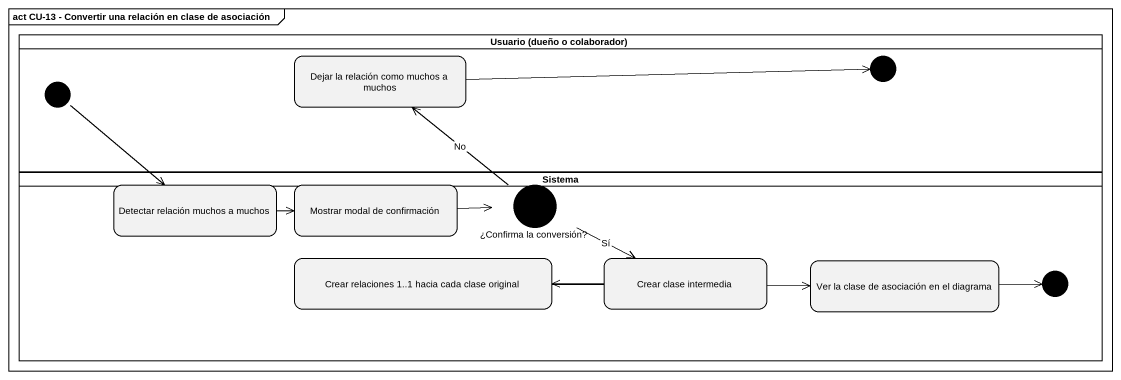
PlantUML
@startuml
mainframe act CU-13 - Convertir una relación en clase de asociación
hide empty description
state "Usuario (dueño o colaborador)" as Usuario_dueño_o_colaborador <<partition>> {
  state "Dejar la relación como muchos a muchos" as Dejar_la_relación_como
  state junction1 <<choice>>
  state junction2 <<choice>>
}
state Sistema <<partition>> {
  state "Detectar relación muchos a muchos" as Detectar_relación_muchos_a
  state "Mostrar modal de confirmación" as Mostrar_modal_de
  state "¿Confirma la conversión?" as Confirma_la_conversión <<choice>>
  state "Crear relaciones 1..1 hacia cada clase original" as Crear_relaciones_1_1_hacia
  state "Crear clase intermedia" as Crear_clase_intermedia
  state "Ver la clase de asociación en el diagrama" as Ver_la_clase_de_asociación
  state junction3 <<choice>>
}
Dejar_la_relación_como -right-> junction1
junction2 --> Detectar_relación_muchos_a
Detectar_relación_muchos_a -right-> Mostrar_modal_de
Mostrar_modal_de -right-> Confirma_la_conversión
Confirma_la_conversión -up-> Dejar_la_relación_como : No
Confirma_la_conversión -right-> Crear_clase_intermedia : Sí
Crear_relaciones_1_1_hacia -right-> Ver_la_clase_de_asociación
Crear_clase_intermedia -left-> Crear_relaciones_1_1_hacia
Ver_la_clase_de_asociación -right-> junction3
@enduml
